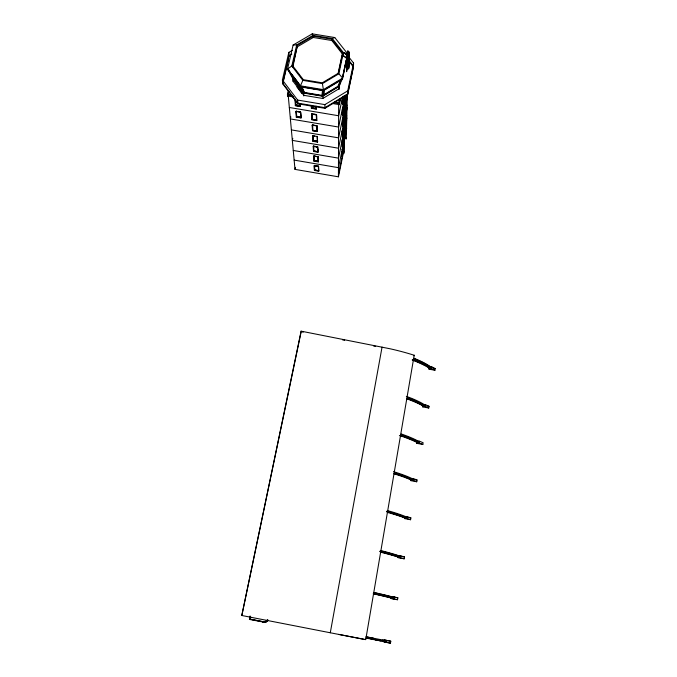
<?xml version="1.0" encoding="UTF-8"?>
<svg xmlns="http://www.w3.org/2000/svg" width="677" height="677" viewBox="0 0 677 677"><rect width="100%" height="100%" fill="white"/><g stroke="black" fill="none" stroke-linecap="round" stroke-linejoin="round"><path stroke-width="1.02" d="M288.233 95.508L294.994 169.385L338.432 176.815L338.661 103.936M303.821 95.982L303.635 93.045L292.87 78.955L293.056 81.274L303.778 95.313L322.811 98.487L338.813 88.882L339.668 82.628M331.942 103.403L339.185 104.613L340.277 98.351M342.528 52.764L342.511 54.075L331.815 40.51L331.806 39.164L313.206 36.126L297.44 45.351L292.709 65.838L303.347 79.7L322.227 82.831L338.111 73.353L342.528 52.764L331.806 39.164M338.441 174.564L342.977 152.647L343.036 147.891L342.181 156.48L341.86 151.69M342.232 114.836L342.63 108.532M342.35 103.513L342.401 98.656M341.902 151.614L341.487 155.981L342.19 152.604L342.977 152.647M342.291 114.303L342.714 108.286M342.452 98.588L342.393 104.055L343.222 100.306M342.223 149.888L342.613 148.204M342.334 139.25L342.283 146.934L343.095 143.042L342.774 138.023M342.435 130.035L342.393 136.999L343.222 133.03L343.281 127.868L342.063 131.803M342.554 119.474L342.503 126.633L343.349 122.605L343.417 117.223L342.562 121.293L342.596 119.194M342.672 108.455L342.621 115.835L343.484 111.73L343.552 106.111L342.283 110.182M342.79 97.496L342.748 104.554L343.679 96.464M342.562 152.663L342.664 147.831L342.257 149.905M342.317 144.768L342.765 139.013M342.833 129.172L342.401 132.98M342.943 119.584L342.35 125.279M342.444 114.735L343.07 108.574M343.171 100.374L343.264 96.396M338.432 176.815L343.341 153.087L344.094 96.278M343.924 123.417L343.789 133.741L343.992 132.76M343.941 122.241L344.06 113.618M344.094 111.426L344.204 103.42M343.341 153.087L343.891 153.18L344.72 95.398M345.118 96.252L343.891 153.18M346.48 137.88L346.294 138.793L345.27 138.624L345.346 133.801M346.48 129.011L345.431 128.833L345.498 124.822M346.675 118.83L345.608 118.644L345.71 112.374M346.869 108.218L345.786 108.041L345.879 102.151M347.081 97.158L345.972 96.972L346.006 94.932M345.608 118.644L345.854 114.591M346.015 105.46L345.786 108.041M346.683 69.113L347.123 69.291L347.614 50.944L349.129 52.4L348.807 67.582L347.724 66.354L348.105 66.566L348.401 55.074C346.082 53.72 350.381 56.792 348.325 55.15M346.294 138.793L347.326 94.078M347.132 69.291L348.012 69.029L348.257 53.805L348.985 53.889M292.464 50.267L288.842 52.383L282.394 79.996L282.774 83.846L297.931 103.801L324.96 108.328L347.665 94.645L347.741 90.862L353.572 63.046L349.061 57.342M346.675 69.206L348.545 68.292L348.799 51.613L347.961 68.944M347.665 94.645L353.453 66.998L353.572 63.046M346.861 58.501L342.799 55.396L343.552 52.535L347.648 55.345L346.861 58.408M346.802 62.208L348.147 62.064C351.278 59.195 345.16 61.582 347.766 61.133M347.369 55.954C346.167 56.149 349.171 55.869 348.951 54.71M348.604 53.601C349.984 52.772 345.93 54.964 348.308 53.889M347.301 59.517L346.844 59.584L348.206 59.339M347.335 57.824L346.869 57.9L348.68 57.08L347.961 56.546L348.909 57.528M347.25 62.233L348.68 61.379L348.773 59.051M347.183 65.991L346.726 66.067L348.359 65.534M347.648 64.637L346.751 64.797L348.105 64.543M348.993 52.882L348.054 51.063L347.597 69.206L347.902 54.135M348.951 54.778L348.672 53.568M349.104 52.84L348.943 53.322L349.129 52.417M348.875 58.34L348.596 57.206M349.027 56.673L348.943 56.191M349.061 54.795L348.993 53.906M348.799 62.276L348.68 61.379M348.883 59.085L348.57 58.704L348.553 60.659M348.807 57.562L348.841 58.764L348.993 58.298M348.748 64.831L348.883 63.511M348.883 63.579L348.833 61.412L347.445 60.355M348.68 67.979L348.706 67.531M348.824 66.388C349.467 65.094 346.235 64.061 348.215 64.89M348.85 64.848L348.875 64.366M348.79 67.996L348.401 66.795M322.438 90.532L301.781 87.096L304.337 92.876L321.939 95.812L322.523 90.109M323.708 95.313L324.004 89.88L323.708 95.313L338.119 86.673L341.098 80.098L324.215 90.202M382.463 641.263L385.492 641.838L385.695 640.577L371.191 637.793M373.289 593.805A71.246 2.767 11 0 1 391.213 598.028L392.66 598.248L392.863 597.021A70.002 2.826 11 0 0 374.203 592.51M380.389 552.136A70.408 5.551 10.9 0 1 397.974 557.019L399.413 557.179L399.608 555.978A69.172 5.577 10.9 0 0 381.32 550.697M388.116 510.763A68.377 8.141 10.8 0 1 406.065 516.763L405.87 517.93A68.402 8.065 10.8 0 0 387.913 511.947L386.66 511.609M406.538 398.736A67.302 15.266 10.5 0 1 422.897 405.887L424.301 405.828L424.487 404.736A66.109 15.156 10.5 0 0 407.52 396.79L406.335 396.367M412.268 360.062A66.524 17.56 10.4 0 1 429.142 368.043L430.538 367.941L430.707 366.875A65.339 17.416 10.4 0 0 414.079 358.302M385.721 641.669L385.856 640.823M392.888 598.087L393.024 597.275M399.633 557.036L399.768 556.24M406.082 517.803L406.208 517.025M412.344 479.731L412.471 478.969M418.496 442.301L418.614 441.556M424.504 405.735L424.623 405.007M430.733 367.856L430.851 367.154M386.499 642.397L386.821 640.434L384.401 639.96L390.781 641.204L390.46 643.15L384.087 641.906L390.46 643.15M393.65 598.798L393.963 596.894L391.551 596.615L397.848 597.833L397.534 599.729L391.238 598.51L397.534 599.729M404.203 558.813L400.395 557.73L400.699 555.868L398.279 555.775L404.507 556.959L404.203 558.813L397.974 557.628L398.228 556.739M410.575 519.716L406.835 518.48L407.131 516.661L404.719 516.746L410.871 517.905L410.575 519.716L404.423 518.557L404.685 517.609L406.953 517.77M413.376 478.614L417.04 480.001L416.753 481.762L413.088 480.391L413.376 478.614L411.125 478.546M419.52 441.218L423.117 442.733L422.837 444.459L419.232 442.953L419.52 441.218L418.022 441.226M425.511 404.677L429.049 406.318L428.769 408.003L425.232 406.369L425.511 404.677L423.286 404.77M431.723 366.824L435.193 368.593L434.922 370.243L431.452 368.474L431.723 366.824L430.25 366.942M384.104 641.127L384.248 640.29M391.213 598.028L393.777 598.053M405.633 517.719L406.919 517.964L404.507 517.44M417.066 442.462L419.317 442.453L416.939 442.039A68.047 13.024 10.6 0 0 404.524 436.868M422.897 405.887L422.956 405.523A67.294 15.292 10.5 0 0 417.015 402.527M429.142 368.043L429.514 367.315L429.049 369.185L434.922 370.243M422.837 444.459L416.82 443.35L417.1 441.624M428.769 408.003L422.82 406.919L423.1 405.235M429.049 369.185L429.32 367.535M384.189 641.931L384.282 641.373L386.592 641.838L385.255 641.576M384.511 639.985L384.418 640.535L386.728 640.992L385.425 640.527M391.357 598.443L391.551 597.656M391.653 597.046L392.863 597.021M398.414 555.614L398.33 556.147L400.615 556.401L399.091 556.232M404.778 517.025L404.863 516.509M416.753 481.762L410.668 480.628L410.914 479.807M416.82 443.35L417.294 441.48M422.82 406.919L423.311 404.964L425.435 405.159M385.221 641.779L385.56 641.415L366.494 637.768M392.389 598.206L392.592 596.979M399.142 557.146L399.345 555.952M405.599 517.913L405.929 517.541A68.394 8.09 10.8 0 0 387.98 511.55L386.728 511.211M411.87 479.832L413.173 479.883L410.711 479.798A68.826 10.629 10.7 0 0 393.76 473.731M412.056 478.698L412.191 479.46A67.624 10.536 10.7 0 0 394.581 472.791M418.022 442.411L418.208 441.294M424.039 405.836L424.217 404.753M430.276 367.958L430.445 366.892M338.754 634.4A90.134 0.449 11.1 0 0 360.756 638.673L365.741 639.647L414.197 355.247L412.843 354.824A84.853 22.324 10.4 0 0 390.07 348.773L301.096 331.163L241.807 615.495L339.05 634.476A92.038 0.457 11.1 0 0 364.226 639.35M330.283 632.767L382.056 347.089M321.939 95.812L322.015 95.389L304.413 92.453L301.857 86.664M267.271 619.98A4.096 3.901 -75.1 0 1 263.226 621.765L263.158 622.095A4.426 4.223 -75.1 0 0 267.821 619.658M263.345 621.74L262.845 622.036L264.098 622.197L263.302 621.74A4.087 3.901 -75.1 0 0 267.026 620.411M263.548 622.129L263.615 621.799A4.07 3.884 -75.1 0 0 267.322 620.445M249.737 619.472L250.228 617.077M249.864 619.48L250.363 617.086L249.931 619.463M250.194 619.514L250.676 617.145L250.245 619.523L249.424 619.404L250.126 615.985L249.551 619.421M344.314 136.729L346.531 126.032M344.271 139.657L346.666 128.08M344.255 140.748L346.455 130.119M344.424 141.688L344.026 143.634L343.467 143.541L338.458 167.668L294.14 160.11M345.27 138.624L345.456 137.71M341.809 156.421L342.604 152.587M343.535 152.13L343.73 151.174M342.147 124.323L342.52 122.545L343.349 122.605M342.537 124.551L342.96 122.537M344.195 118.069L346.937 104.986M347.073 107.254L338.525 148.221L292.337 140.393L292.794 138.353M344.348 121.42L346.852 109.42M300.943 332.762L241.807 615.495M342.427 134.951L343.222 133.03M344.051 128.588L346.726 115.725M342.19 141.011L342.545 139.276M344.195 131.778L346.649 119.981M342.342 142.018L343.154 138.083M345.431 128.833L345.625 127.902M342.317 144.92L343.095 143.042M342.477 97.513L338.627 115.75L289.324 107.491M343.349 96.193L342.816 98.724L342.037 98.52M342.181 103.065L342.757 100.306L343.628 100.374M344.881 98.317L345.321 96.244M345.075 99.197L344.635 101.288L344.026 101.186L338.593 127.048L290.374 118.94L290.848 116.876M342.257 113.474L342.638 111.663L343.484 111.73M345.972 96.972L346.175 95.999M342.469 114.447L343.036 111.73M344.999 104.03L346.929 94.814M347.284 96.185L338.551 137.863L291.381 129.899M344.288 111.637L347.056 98.419M342.24 78.727L346.125 60.465M346.421 59.441L342.249 79.057L323.318 90.388L300.791 86.639L288.131 70.086M339.541 98.673L338.669 102.811L334.54 102.117M339.185 104.613L340.472 98.52M347.259 68.741L346.632 71.677L346.937 54.135L347.403 54.067M338.331 73.607L342.291 55.108M296.704 44.936L291.829 65.999L302.847 80.36L322.413 83.609L338.864 73.785L343.4 52.603L332.289 38.521L313.028 35.373L296.704 44.936L293.116 45.037L287.539 68.986L293.158 79.184L302.907 91.937L293.471 78.955L288.842 69.849M318.537 170.672L314.763 170.029L318.537 170.672L318.368 166.356L314.627 165.366L314.763 170.029M314.221 165.857L314.441 170.46L318.723 171.196L318.613 166.254L314.221 165.857L316.887 165.958M339.101 85.632L339.761 82.535M338.813 88.882L340.074 82.958M339.025 88.569L339.439 86.605M339.033 89.466L339.473 87.401M313.823 156.015L318.241 156.759L318.351 161.896L313.984 161.151L313.823 156.015L316.472 156.463M314.314 160.711L318.241 161.024L314.314 160.711L314.17 155.862M317.581 146.985L313.688 145.961L313.84 151.005L317.775 151.673L317.657 146.63L317.97 152.215L313.51 151.453L313.341 146.105L313.51 151.453M317.775 151.673L313.84 151.005M317.97 152.215L317.919 148.872M314.441 170.46L314.289 165.518M312.833 135.781L317.437 136.559L317.564 142.119L313.011 141.349L312.833 135.781L314.67 136.085M313.349 140.884L317.437 141.205L313.349 140.884L313.112 135.984M316.734 125.914L312.672 124.856L312.833 130.322L316.938 131.016L316.811 125.55L317.141 131.592L312.495 130.805L312.3 125L314.187 125.313M316.938 131.016L312.833 130.322M317.141 131.592L312.571 130.449L312.3 125M316.032 108.498L311.742 107.778L316.032 108.498L315.956 106.636M311.285 106.297L311.386 108.286L316.244 109.099L316.244 106.746M311.953 119.795L311.75 113.736L311.953 119.795L316.701 120.591L316.557 114.54M316.498 120.007L312.3 119.304L316.498 120.007L316.277 114.667M316.701 120.591L316.599 115.488M311.386 108.286L316.328 108.726M294.994 169.385L295.443 167.346M300.622 112.247L301.028 117.959L296.281 117.155L295.824 111.443L300.622 112.247L301.028 117.959M299.589 111.866L296.204 111.299L296.628 116.664L300.816 117.366L296.712 116.3L296.289 110.935M296.281 117.155L301.113 117.595M295.35 100.416L295.714 105.096L299.996 105.807L295.798 104.723L295.502 100.941M300.216 106.416L295.358 105.604L300.216 106.416L300.004 103.429M294.969 99.248L295.358 105.604M293.056 81.274L293.53 79.209M292.811 67.133L297.44 45.351M293.666 97.006L287.463 95.973L288.3 90.743M287.463 95.973L288.639 90.87M288.834 91.31L288.131 94.365L291.22 94.882M282.774 83.846L288.698 58.425M414.045 355.806L414.197 355.247M347.792 63.198L347.394 62.919L348.765 64.442M348.13 63.266L346.776 63.511L348.909 62.233M348.773 63.494L348.054 64.459M348.748 64.772L348.029 65.796M348.858 64.789L348.359 65.474M348.57 66.744L348.638 65.534M348.663 66.795C346.988 67.624 346.565 68.326 348.824 66.321M348.79 67.937L348.638 68.394L348.68 67.92M347.538 55.319L342.672 78.117L338.822 86.588L322.743 96.227L303.635 93.045L300.436 85.844L287.539 68.986L291.829 65.999M347.513 56.411L348.376 56.783M349.061 54.727L348.562 55.421M347.885 58.256L347.487 57.977L348.266 58.467M347.86 59.424C346.59 58.611 349.095 60.168 347.91 59.271M349.027 56.606L348.875 57.071L348.917 56.589M347.419 61.641L348.9 63.147M347.809 61.92L348.274 62.072M302.847 80.36L300.436 85.844L323.386 89.66L342.672 78.117L338.864 73.785M323.496 94.992L337.908 86.351L340.878 79.776M348.748 62.639L348.08 63.181M348.477 64.256L348.164 63.41M348.621 57.418L348.773 56.97M348.156 59.314L348.74 58.654M348.833 58.713L348.156 59.254M265.731 621.951C271.342 618.101 263.201 623.805 264.919 622.087M348.52 61.142L347.885 60.481M348.697 62.783L348.579 62.369M348.52 65.119L348.748 65.559M348.452 53.204L347.546 52.924L348.435 53.263M348.283 55.836L348.714 55.387M282.394 79.996L297.652 100.069L324.875 104.622L347.741 90.862M297.533 46.688L313.256 37.472L331.815 40.51M291.812 54.092L289.113 55.675L282.707 83.161L297.88 103.141L324.943 107.668L347.673 93.976L353.479 66.295L348.359 59.804M293.116 45.037L312.232 33.85L334.768 37.54L347.8 54.016L343.552 52.535M391.45 597.901L393.743 598.256L392.423 598.003M347.648 55.345L343.4 52.603M347.191 66.151L348.08 65.821M332.289 38.521L334.768 37.54M347.377 56.115L347.851 55.963M348.951 55.785L348.934 56.259M347.343 57.985L347.783 57.74M347.309 59.678L347.75 59.432M347.242 63.596L347.673 63.359M347.216 64.882L347.682 64.789M430.394 367.247L430.648 367.23A65.347 17.399 10.4 0 0 414.019 358.658M429.455 367.67L429.193 367.696A66.515 17.577 10.4 0 0 426.451 366.071M430.335 367.603L430.597 367.586A65.356 17.374 10.4 0 0 413.952 359.022M430.056 368.119L431.537 368L430.301 367.78M429.235 368.643L431.452 368.474M422.956 405.523L424.361 405.464A66.126 15.114 10.5 0 0 407.402 397.526M423.007 406.454L425.232 406.369M263.818 622.171L264.648 622.188M417.937 441.717L419.435 441.709L418.174 441.48M416.939 442.039L418.352 442.03A66.862 12.88 10.6 0 0 401.063 434.71M416.99 442.961L419.232 442.953M411.134 478.859L413.292 479.121L411.794 479.071M411.692 479.646L413.198 479.688M410.829 480.315L413.088 480.391M404.634 516.661L406.065 516.763M405.531 517.076L407.046 517.186M404.567 518.32L406.835 518.48M263.226 621.765L263.658 621.808L249.948 619.125M250.312 619.193L249.491 619.074L263.336 621.774M399.608 555.978L398.178 555.825A70.383 5.636 10.9 0 0 395.927 555.115M399.21 556.748L399.481 556.773A69.189 5.518 10.9 0 0 381.176 551.51L379.907 551.188M400.513 556.993L398.194 556.943L400.479 557.196L399.176 556.943M398.11 557.476L400.395 557.73M391.585 597.089L393.879 597.436L392.558 597.182M303.922 87.011L305.996 87.358M308.06 87.697L310.125 88.044M312.19 88.382L314.255 88.729M287.353 94.831L292.54 95.694M334.006 102.616L339.185 103.488M344.305 110.402L344.906 110.503L344.475 112.551L343.882 112.45M345.803 117.705L346.869 117.883L338.492 158.147L293.259 150.455M297.829 111.4L299.75 111.722M313.671 114.058L315.592 114.379M312.892 114.1L315.431 114.531M311.665 114.1L316.481 114.912M344.153 121.234L344.737 121.335L344.322 123.349L343.738 123.248M312.029 119.431L316.785 120.227M312.224 125.355L317.005 125.787L317.183 130.322M344.009 131.626L344.576 131.719L344.17 133.699L343.594 133.597M313.087 140.994L317.64 141.764M316.041 146.562L317.767 147.222L313.265 146.452M313.586 151.106L318.046 151.868M314.094 156.209L317.978 156.869L318.165 161.363M314.06 160.813L318.427 161.558M314.517 170.13L318.799 170.858M430.42 367.069L431.647 367.298M433.238 368.237L435.193 368.593M427.069 405.955L429.049 406.318M414.002 479.434L417.04 480.001M375.185 639.875L380.855 640.941M379.027 640.611L385.492 641.838M386.821 640.434L390.781 641.204M382.674 640.002L385.695 640.577M365.724 638.039L373.459 639.528M370.979 639.071L377.326 640.273M365.944 636.761L369.507 637.455M366.638 636.913L373.67 638.259M249.424 619.404L263.658 622.138A4.401 4.197 -75.1 0 0 267.601 620.665A4.409 4.197 -75.1 0 1 263.565 622.129M303.228 332.136L301.163 331.73L301.096 331.163M342.545 339.871L344.61 340.277M373.577 345.972L375.642 346.379M393.963 596.894L397.848 597.833M379.839 551.594L381.109 551.916A69.198 5.492 10.9 0 1 399.413 557.179M400.699 555.868L404.507 556.959M393.481 471.649L394.716 472.021A67.607 10.578 10.7 0 1 412.318 478.698L412.132 479.841A67.632 10.51 10.7 0 0 394.513 473.181M407.131 516.661L410.871 517.905M348.02 51.224L348.757 53.5M348.528 57.3L348.19 57.562M347.834 60.575L348.291 60.778M342.951 55.319L347.013 58.332M348.342 60.515L353.453 66.998M291.821 74.436L298.794 83.542M296.89 86.91L301.925 93.511M312.232 33.85L313.028 35.373M302.907 91.937L300.698 86.03L302.374 89.813M322.413 83.609L323.386 89.66L322.811 98.487M288.842 52.383L289.172 56.394M297.652 100.069L297.931 103.801M299.945 103.573L299.996 105.807M300.52 111.646L300.816 117.366M312.757 136.136L313.011 141.349M313.747 156.353L313.984 161.151M311.657 105.917L311.742 107.778M312.122 113.592L312.3 119.304M317.361 141.561L317.242 136.314L317.564 142.119M313.206 36.126L313.256 37.472M316.041 106.264L316.244 109.099M318.055 156.522L318.351 161.896M318.435 166.017L318.723 171.196M324.875 104.622L324.96 108.328M413.892 359.377A65.364 17.357 10.4 0 1 430.538 367.941M399.388 435.514A68.055 12.998 10.6 0 1 416.88 442.411M401.004 435.091A66.871 12.855 10.6 0 1 418.293 442.403L418.471 441.294A66.854 12.922 10.6 0 0 401.199 433.957M387.176 512.337A69.604 8.158 10.8 0 1 404.44 517.829M373.983 593.754A70.027 2.742 11 0 1 392.66 598.248M267.271 620.631A4.426 4.214 -75.1 0 1 263.243 622.104M373.357 593.39A71.237 2.801 11 0 1 380.931 595.108M381.904 595.337A71.237 2.801 11 0 1 383.8 595.777M384.714 595.997A71.237 2.801 11 0 1 386.482 596.42M374.059 593.34A70.019 2.767 11 0 1 392.728 597.833M373.501 592.561A71.22 2.852 11 0 1 380.076 594.051M381.066 594.279A71.22 2.852 11 0 1 388.31 596.014M389.114 596.217A71.22 2.852 11 0 1 391.416 596.801M382.192 552.17A70.4 5.585 10.9 0 1 383.876 552.601M384.908 552.872A70.4 5.585 10.9 0 1 387.896 553.668M391.611 554.691A70.4 5.585 10.9 0 1 398.042 556.621M380.601 550.926A70.383 5.636 10.9 0 1 388.031 552.855M388.987 553.117A70.383 5.636 10.9 0 1 395.131 554.878M390.604 512.895A69.596 8.183 10.8 0 1 393.591 513.784M394.556 514.071A69.596 8.183 10.8 0 1 398.194 515.231M399.058 515.51A69.596 8.183 10.8 0 1 400.725 516.077M401.52 516.356A69.596 8.183 10.8 0 1 403.788 517.177M394.666 473.595A68.817 10.654 10.7 0 1 400.065 475.339M401.012 475.66A68.817 10.654 10.7 0 1 403.729 476.616M404.592 476.93A68.817 10.654 10.7 0 1 407.063 477.877M407.85 478.19A68.817 10.654 10.7 0 1 410.77 479.418M401.123 435.692A68.047 13.024 10.6 0 1 403.543 436.521M407.334 397.898A66.134 15.089 10.5 0 1 424.301 405.828M406.606 398.364A67.294 15.292 10.5 0 1 409.805 399.54M410.77 399.912A67.294 15.292 10.5 0 1 416.177 402.155M412.335 359.699A66.515 17.577 10.4 0 1 415.517 360.943M416.287 361.256A66.515 17.577 10.4 0 1 419.977 362.847M420.857 363.244A66.515 17.577 10.4 0 1 425.706 365.665M423.193 405.692L425.317 405.887L423.193 405.692"/></g></svg>
